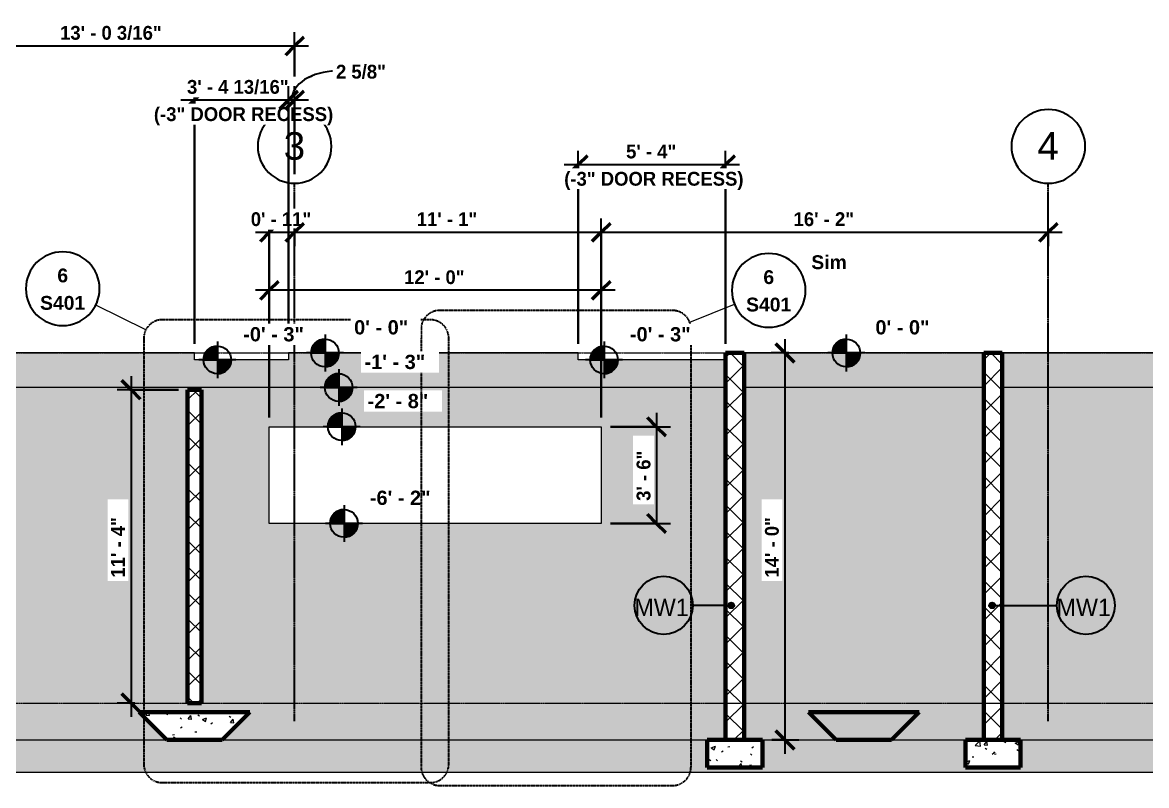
# Model space of a CAD drawing. Header units: inches. Extents: x -3929 to 6224, y -260 to 143.
# Drawn here: x -2945.4 to -2457.7, y -187.8 to 143.5 of the extents above; entities that cross this region are included whole.
import ezdxf

# ---------------------------------------------------------------- set-up
doc = ezdxf.new("R2010")
doc.units = ezdxf.units.IN
doc.header["$MEASUREMENT"] = 0
doc.linetypes.add('Dash Dot 3_16_', pattern=[0.3125, 0.1875, -0.0625, 0, -0.0625])
doc.linetypes.add('Grid Line 1_2_', pattern=[0.875, 0.5, -0.125, 0.125, -0.125])
for name, color, linetype, lineweight in [('A-ANNO-DIMS', 211, 'Continuous', 9), ('A-ANNO-DIMS-64', 211, 'Continuous', 9), ('A-ANNO-SYMB', 150, 'Continuous', 9), ('A-FLOR-LEVL', 51, 'Continuous', 9), ('A-WALL', 113, 'Continuous', 18), ('A-WALL-IDEN', 211, 'Continuous', 30), ('A-WALL-PATT', 111, 'Continuous', 60), ('G-ANNO-DIMS', 111, 'Continuous', 9), ('S-BEAM', 12, 'Continuous', 9), ('S-FNDN', 32, 'Continuous', 18), ('S-GRID', 1, 'Continuous', 9), ('S-GRID-IDEN', 1, 'Continuous', 30)]:
    doc.layers.add(name, color=color, linetype=linetype, lineweight=lineweight)
doc.styles.add('Arial', font='arial.ttf', dxfattribs={"height": 12})
doc.styles.add('Arial_B', font='arialbd.ttf', dxfattribs={"height": 6.190476})
doc.styles.add('Arial_B_1', font='arialbd.ttf', dxfattribs={"height": 6})
doc.styles.add('Century Gothic', font='', dxfattribs={"height": 7.559055})
doc.styles.add('Century Gothic_1', font='', dxfattribs={"height": 6})
doc.styles.add('Century Gothic_B', font='', dxfattribs={"height": 6})
doc.styles.get('Century Gothic').set_extended_font_data('Century Gothic')
doc.styles.get('Century Gothic_1').set_extended_font_data('Century Gothic')
doc.styles.get('Century Gothic_B').set_extended_font_data('Century Gothic', bold=True)
doc.dimstyles.new('OD__1_16__Tol__', dxfattribs={"dimscale": 12, "dimtxt": 6.26501, "dimasz": 0.666667, "dimexe": 0.5, "dimexo": 0.333333, "dimgap": 0.083333, "dimtad": 1, "dimdec": 4, "dimrnd": 0.0625, "dimzin": 3, "dimdsep": 46, "dimlunit": 4, "dimtxsty": 'Century Gothic_B', "dimblk1": 'OBLIQUE', "dimblk2": 'OBLIQUE', "dimsah": 1, "dimcen": 0.09, "dimdle": 0.5, "dimazin": 0, "dimtfac": 1, "dimtdec": 4, "dimtix": 1, "dimtmove": 0, "dimatfit": 3, "dimfxl": 1, "dimtvp": 1, "dimtfill": 1, "dimfrac": 2, "dimtolj": 1, "dimtzin": 0, "dimlwd": 30, "dimlwe": 30, "dimarcsym": 2})
doc.dimstyles.new('OD__1_16__Tol___1', dxfattribs={"dimscale": 12, "dimtxt": 6.26501, "dimasz": 0.666667, "dimexe": 0.5, "dimexo": 0.333333, "dimgap": 0.083333, "dimtad": 1, "dimdec": 4, "dimrnd": 0.0625, "dimzin": 3, "dimdsep": 46, "dimlunit": 4, "dimtxsty": 'Century Gothic_B', "dimblk1": 'OBLIQUE', "dimblk2": 'OBLIQUE', "dimsah": 1, "dimcen": 0.09, "dimdle": 0.5, "dimazin": 0, "dimtfac": 1, "dimtdec": 4, "dimtix": 1, "dimtmove": 1, "dimatfit": 3, "dimfxl": 1, "dimtvp": 1, "dimtfill": 1, "dimfrac": 2, "dimtolj": 1, "dimtzin": 0, "dimlwd": 30, "dimlwe": 30, "dimarcsym": 2})
doc.dimstyles.new('OD__1_4__Tol__', dxfattribs={"dimscale": 12, "dimtxt": 6.26501, "dimasz": 0.666667, "dimexe": 0.5, "dimexo": 0.333333, "dimgap": 0.083333, "dimtad": 1, "dimrnd": 0.25, "dimzin": 1, "dimdsep": 46, "dimlunit": 4, "dimtxsty": 'Century Gothic_B', "dimblk1": 'OBLIQUE', "dimblk2": 'OBLIQUE', "dimsah": 1, "dimcen": 0.09, "dimdle": 0.5, "dimazin": 0, "dimtfac": 1, "dimtdec": 4, "dimtix": 1, "dimtmove": 0, "dimatfit": 3, "dimfxl": 1, "dimtvp": 1, "dimtfill": 1, "dimfrac": 2, "dimtolj": 1, "dimtzin": 0, "dimlwd": 30, "dimlwe": 30, "dimarcsym": 2})
pattern_1 = [(50, (-2740.247, 0), (18.36206, -1.60683), [1.92, -21.12]), (355, (-2740.247, 0), (-3.55226, 19.25587), [1.536, -16.896]), (100.451, (-2738.717, -0.134), (14.8102, 17.6493), [1.632, -17.949]), (46.184, (-2740.247, 5.12), (27.32125, -4.2376), [2.88, -31.68]), (96.636, (-2737.97, 4.767), (23.92754, 24.93717), [2.448, -26.924]), (351.184, (-2740.247, 5.12), (23.92765, 24.9374), [2.304, -25.344]), (21, (-2737.687, 3.84), (15.2808, -10.30746), [1.92, -21.12]), (326, (-2737.687, 3.84), (6.22856, 18.56374), [1.536, -16.896]), (71.451, (-2736.414, 2.981), (21.50985, 8.25628), [1.632, -17.949]), (37.5, (-2740.247, 0), (0.311095, 8.522537), [0.845, -15.846, 0.845, -16.307, -16.96]), (37.5, (-2740.247, 0), (0.311095, 8.522537), [-33.843, 0.845, -16.115]), (7.5, (-2740.247, 0), (6.73464, 10.09743), [0.845, -8.934, 0.845, -15.462, -6.464]), (7.5, (-2740.247, 0), (6.73464, 10.09743), [-26.086, 0.845, -5.619]), (327.5, (-2745.956, 0), (13.666107, -0.577186), [0.845, -5.555, 0.845, -19.123, -26.496]), (327.5, (-2745.956, 0), (13.666107, -0.577186), [-26.368, 0.845, -25.651]), (317.5, (-2748.516, 0), (14.92985, 2.56286), [0.845, -7.475, 0.845, -12.416, -18.816]), (317.5, (-2748.516, 0), (14.92985, 2.56286), [-21.581, 0.845, -17.971])]
pattern_2 = [(45, (-2740.247, 0), (-5.65685, 5.65685), []), (135, (-2740.247, 0), (-5.65685, -5.65685), [])]

# ---------------------------------------------------------------- blocks, each defined once
blk = doc.blocks.new('Thickened Slab - TS-1595109-ELEVATION - EAST FOUNDATION WALL')
at = {"layer": 'S-BEAM', "transparency": 33554534}
blk.add_hatch(color=254, dxfattribs=at).paths.add_polyline_path([(-2592.32, -168), (-2568.32, -168), (-2556.32, -156), (-2604.32, -156), (-2592.99, -167.33)], flags=0)
at = {"layer": 'S-BEAM', "lineweight": 60}
for p, q in [((-2556.32, -156), (-2604.32, -156)), ((-2604.32, -156), (-2592.32, -168)), ((-2568.32, -168), (-2556.32, -156)), ((-2592.32, -168), (-2568.32, -168))]:
    blk.add_line(p, q, dxfattribs=at)
at = {"layer": 'S-BEAM', "color": 133}
for p, q in [((-2592.32, -168), (-2604.32, -156)), ((-2604.32, -156), (-2556.32, -156)), ((-2556.32, -156), (-2568.32, -168))]:
    blk.add_line(p, q, dxfattribs=at)
blk = doc.blocks.new('Grid - Grid Head - Circle-1738874-ELEVATION - EAST FOUNDATION WALL')
at = {"layer": 'S-GRID-IDEN'}
for start, end in [(0, 180), (180, 360)]:
    blk.add_arc((-3481.32, 89.68), 16, start, end, dxfattribs=at)
blk = doc.blocks.new('DIMBLOCK4-ELEVATION - EAST FOUNDATION WALL')
at = {"layer": 'A-ANNO-DIMS-64', "lineweight": 30}
for p, q in [((-2838.32, -28), (-2838.32, 58.4)), ((-2827.32, 54.06), (-2827.32, 46.4)), ((-2827.32, 52.4), (-2827.32, 54.06)), ((-2844.32, 52.4), (-2827.32, 52.4)), ((-2838.32, 52.4), (-2838.32, -28))]:
    blk.add_line(p, q, dxfattribs=at)
at = {"layer": 'A-ANNO-DIMS-64', "lineweight": 50}
for p, q in [((-2838.32, 52.4), (-2834.32, 56.4)), ((-2827.32, 52.4), (-2823.32, 56.4)), ((-2838.32, 52.4), (-2842.32, 48.4)), ((-2827.32, 52.4), (-2831.32, 48.4))]:
    blk.add_line(p, q, dxfattribs=at)
at = {"layer": 'A-ANNO-DIMS-64', "color": 0, "lineweight": 30, "insert": (-2846.35, 61.09), "char_height": 6, "width": 32.4587, "attachment_point": 1, "line_spacing_factor": 0.984502, "style": 'Century Gothic_B', "bg_fill": 3, "box_fill_scale": 1.25, "bg_fill_color": 256, "bg_fill_true_color": 13158600, "bg_fill_transparency": 0}
blk.add_mtext('0\' - 11"', dxfattribs=at)
blk = doc.blocks.new('_Oblique')
at = {"color": 0, "linetype": 'ByBlock', "lineweight": -2}
blk.add_line((-0.5, -0.5), (0.5, 0.5), dxfattribs=at)
blk = doc.blocks.new('DIMBLOCK5-ELEVATION - EAST FOUNDATION WALL')
at = {"layer": 'A-ANNO-DIMS-64', "lineweight": 50}
for p, q in [((-2827.32, 52.4), (-2823.32, 56.4)), ((-2694.32, 52.4), (-2690.32, 56.4)), ((-2827.32, 52.4), (-2831.32, 48.4)), ((-2694.32, 52.4), (-2698.32, 48.4))]:
    blk.add_line(p, q, dxfattribs=at)
at = {"layer": 'A-ANNO-DIMS-64', "lineweight": 30}
for p, q in [((-2827.32, 54.06), (-2827.32, 46.4)), ((-2827.32, 52.4), (-2827.32, 54.06)), ((-2694.32, -28), (-2694.32, 58.4)), ((-2827.32, 52.4), (-2694.32, 52.4)), ((-2694.32, 52.4), (-2694.32, -28))]:
    blk.add_line(p, q, dxfattribs=at)
at = {"layer": 'A-ANNO-DIMS-64', "color": 0, "lineweight": 30, "insert": (-2774.35, 61.09), "char_height": 6, "width": 32.4587, "attachment_point": 1, "line_spacing_factor": 0.984502, "style": 'Century Gothic_B', "bg_fill": 3, "box_fill_scale": 1.25, "bg_fill_color": 256, "bg_fill_true_color": 13158600, "bg_fill_transparency": 0}
blk.add_mtext('11\' - 1"', dxfattribs=at)
blk = doc.blocks.new('DIMBLOCK6-ELEVATION - EAST FOUNDATION WALL')
at = {"layer": 'A-ANNO-DIMS-64', "lineweight": 30}
for p, q in [((-2694.32, -28), (-2694.32, 58.4)), ((-2500.32, 54.06), (-2500.32, 46.4)), ((-2500.32, 52.4), (-2500.32, 54.06)), ((-2694.32, 52.4), (-2494.32, 52.4)), ((-2694.32, 52.4), (-2694.32, -28))]:
    blk.add_line(p, q, dxfattribs=at)
at = {"layer": 'A-ANNO-DIMS-64', "lineweight": 50}
for p, q in [((-2694.32, 52.4), (-2690.32, 56.4)), ((-2500.32, 52.4), (-2496.32, 56.4)), ((-2694.32, 52.4), (-2698.32, 48.4)), ((-2500.32, 52.4), (-2504.32, 48.4))]:
    blk.add_line(p, q, dxfattribs=at)
at = {"layer": 'A-ANNO-DIMS-64', "color": 0, "lineweight": 30, "insert": (-2610.85, 61.09), "char_height": 6, "width": 32.4587, "attachment_point": 1, "line_spacing_factor": 0.984502, "style": 'Century Gothic_B', "bg_fill": 3, "box_fill_scale": 1.25, "bg_fill_color": 256, "bg_fill_true_color": 13158600, "bg_fill_transparency": 0}
blk.add_mtext('16\' - 2"', dxfattribs=at)
blk = doc.blocks.new('DIMBLOCK7-ELEVATION - EAST FOUNDATION WALL')
at = {"layer": 'A-ANNO-DIMS-64', "lineweight": 30}
for p, q in [((-2838.32, -28), (-2838.32, 33.2)), ((-2694.32, -28), (-2694.32, 33.2)), ((-2688.32, 27.2), (-2844.32, 27.2)), ((-2838.32, 27.2), (-2838.32, -28)), ((-2694.32, 27.2), (-2694.32, -28))]:
    blk.add_line(p, q, dxfattribs=at)
at = {"layer": 'A-ANNO-DIMS-64', "lineweight": 50}
for p, q in [((-2838.32, 27.2), (-2834.32, 31.2)), ((-2694.32, 27.2), (-2690.32, 31.2)), ((-2838.32, 27.2), (-2842.32, 23.2)), ((-2694.32, 27.2), (-2698.32, 23.2))]:
    blk.add_line(p, q, dxfattribs=at)
at = {"layer": 'A-ANNO-DIMS-64', "color": 0, "lineweight": 30, "insert": (-2779.85, 35.89), "char_height": 6, "width": 32.4587, "attachment_point": 1, "line_spacing_factor": 0.984502, "style": 'Century Gothic_B', "bg_fill": 3, "box_fill_scale": 1.25, "bg_fill_color": 256, "bg_fill_true_color": 13158600, "bg_fill_transparency": 0}
blk.add_mtext('12\' - 0"', dxfattribs=at)
blk = doc.blocks.new('DIMBLOCK8-ELEVATION - EAST FOUNDATION WALL')
at = {"layer": 'A-ANNO-DIMS-64', "lineweight": 50}
for p, q in [((-2670.27, -32), (-2674.27, -28)), ((-2670.27, -32), (-2666.27, -36)), ((-2670.27, -74), (-2674.27, -70)), ((-2670.27, -74), (-2666.27, -78))]:
    blk.add_line(p, q, dxfattribs=at)
at = {"layer": 'A-ANNO-DIMS-64', "lineweight": 30}
for p, q in [((-2670.27, -26), (-2670.27, -74)), ((-2690.32, -32), (-2664.27, -32)), ((-2670.27, -32), (-2690.32, -32)), ((-2690.32, -74), (-2664.27, -74)), ((-2670.27, -74), (-2690.32, -74))]:
    blk.add_line(p, q, dxfattribs=at)
at = {"layer": 'A-ANNO-DIMS-64', "color": 0, "lineweight": 30, "insert": (-2678.96, -64.19), "char_height": 6, "width": 26.85, "attachment_point": 1, "rotation": 90, "line_spacing_factor": 0.984502, "style": 'Century Gothic_B', "bg_fill": 3, "box_fill_scale": 1.25, "bg_fill_color": 256, "bg_fill_true_color": 13158600, "bg_fill_transparency": 0}
blk.add_mtext('3\' - 6"', dxfattribs=at)
blk = doc.blocks.new('Spot Elevations - Spot Elevation - Target Filled-1738873-ELEVATION - EAST FOUNDATION WALL')
at = {"layer": 'G-ANNO-DIMS'}
h = blk.add_hatch(color=256, dxfattribs=at)
edge = h.paths.add_edge_path(flags=0)
edge.add_line((-2118.61, -9), (-2124.61, -9))
edge.add_arc((-2118.61, -9), 6, 90, 180, ccw=False)
edge.add_line((-2118.61, -3), (-2118.61, -9))
h = blk.add_hatch(color=256, dxfattribs=at)
edge = h.paths.add_edge_path(flags=0)
edge.add_line((-2118.61, -9), (-2112.61, -9))
edge.add_arc((-2118.61, -9), 6, 270, 360, ccw=False)
edge.add_line((-2118.61, -15), (-2118.61, -9))
at = {"layer": 'G-ANNO-DIMS', "lineweight": 30}
for p, q in [((-2118.61, -1.04), (-2118.61, -17)), ((-2118.61, -9), (-2118.61, -3)), ((-2110.61, -9), (-2126.61, -9)), ((-2124.61, -9), (-2118.61, -9)), ((-2118.61, -9), (-2118.61, -15)), ((-2112.61, -9), (-2118.61, -9))]:
    blk.add_line(p, q, dxfattribs=at)
blk.add_circle((-2118.61, -9), 6, dxfattribs=at)
for start, end in [(90, 180), (270, 360)]:
    blk.add_arc((-2118.61, -9), 6, start, end, dxfattribs=at)
blk = doc.blocks.new('DIMBLOCK9-ELEVATION - EAST FOUNDATION WALL')
at = {"layer": 'A-ANNO-DIMS-64', "lineweight": 30}
for p, q in [((-2614.57, 6), (-2614.57, -174)), ((-2612.91, 0), (-2620.57, 0)), ((-2614.57, 0), (-2612.91, 0)), ((-2620.32, -168), (-2608.57, -168)), ((-2614.57, -168), (-2620.32, -168))]:
    blk.add_line(p, q, dxfattribs=at)
at = {"layer": 'A-ANNO-DIMS-64', "lineweight": 50}
for p, q in [((-2614.57, 0), (-2618.57, 4)), ((-2614.57, 0), (-2610.57, -4)), ((-2614.57, -168), (-2618.57, -164)), ((-2614.57, -168), (-2610.57, -172))]:
    blk.add_line(p, q, dxfattribs=at)
at = {"layer": 'A-ANNO-DIMS-64', "color": 0, "lineweight": 30, "insert": (-2623.26, -97.52), "char_height": 6, "width": 32.4587, "attachment_point": 1, "rotation": 90, "line_spacing_factor": 0.984502, "style": 'Century Gothic_B', "bg_fill": 3, "box_fill_scale": 1.25, "bg_fill_color": 256, "bg_fill_true_color": 13158600, "bg_fill_transparency": 0}
blk.add_mtext('14\' - 0"', dxfattribs=at)
blk = doc.blocks.new('DIMBLOCK10-ELEVATION - EAST FOUNDATION WALL')
at = {"layer": 'A-ANNO-DIMS-64', "lineweight": 50}
for p, q in [((-2898.29, -16), (-2902.29, -12)), ((-2898.29, -16), (-2894.29, -20)), ((-2898.29, -152), (-2902.29, -148)), ((-2898.29, -152), (-2894.29, -156))]:
    blk.add_line(p, q, dxfattribs=at)
at = {"layer": 'A-ANNO-DIMS-64', "lineweight": 30}
for p, q in [((-2898.29, -10), (-2898.29, -158)), ((-2877.76, -16), (-2904.29, -16)), ((-2898.29, -16), (-2877.76, -16)), ((-2896.63, -152), (-2904.29, -152)), ((-2898.29, -152), (-2896.63, -152))]:
    blk.add_line(p, q, dxfattribs=at)
at = {"layer": 'A-ANNO-DIMS-64', "color": 0, "lineweight": 30, "insert": (-2906.98, -97.52), "char_height": 6, "width": 32.4587, "attachment_point": 1, "rotation": 90, "line_spacing_factor": 0.984502, "style": 'Century Gothic_B', "bg_fill": 3, "box_fill_scale": 1.25, "bg_fill_color": 256, "bg_fill_true_color": 13158600, "bg_fill_transparency": 0}
blk.add_mtext('11\' - 4"', dxfattribs=at)
blk = doc.blocks.new('Wall Type - Familia4-287244-ELEVATION - EAST FOUNDATION WALL')
at = {"layer": 'A-WALL-IDEN'}
blk.add_circle((-3780.13, -99.87), 12.6, dxfattribs=at)
blk = doc.blocks.new('Detail View - Callout Head-1738297-ELEVATION - EAST FOUNDATION WALL')
at = {"layer": 'A-ANNO-SYMB', "lineweight": 30}
for start, end in [(0, 180), (180, 360)]:
    blk.add_arc((-2927.95, 27.91), 16, start, end, dxfattribs=at)
at = {"layer": 'A-ANNO-SYMB', "insert": (-2270.68, 31.66), "char_height": 6, "width": 10.302, "attachment_point": 1, "style": 'Century Gothic_1'}
blk.add_mtext('---', dxfattribs=at)
blk = doc.blocks.new('DIMBLOCK13-ELEVATION - EAST FOUNDATION WALL')
at = {"layer": 'A-ANNO-DIMS-64', "lineweight": 30}
for p, q in [((-2704.32, 4), (-2704.32, 87.78)), ((-2640.32, 4), (-2640.32, 87.78)), ((-2710.32, 81.78), (-2634.32, 81.78)), ((-2704.32, 81.78), (-2704.32, 4)), ((-2640.32, 81.78), (-2640.32, 4))]:
    blk.add_line(p, q, dxfattribs=at)
at = {"layer": 'A-ANNO-DIMS-64', "lineweight": 50}
for p, q in [((-2704.32, 81.78), (-2700.32, 85.78)), ((-2640.32, 81.78), (-2636.32, 85.78)), ((-2704.32, 81.78), (-2708.32, 77.78)), ((-2640.32, 81.78), (-2644.32, 77.78))]:
    blk.add_line(p, q, dxfattribs=at)
at = {"layer": 'A-ANNO-DIMS-64', "color": 0, "lineweight": 30, "char_height": 6, "attachment_point": 1, "line_spacing_factor": 0.984502, "style": 'Century Gothic_B', "bg_fill": 3, "box_fill_scale": 1.25, "bg_fill_color": 256, "bg_fill_true_color": 13158600, "bg_fill_transparency": 0}
for s, insert, width in [('5\' - 4"', (-2683.51, 90.47), 26.85), ('(-3" DOOR RECESS)', (-2710.36, 78.63), 91.2901)]:
    blk.add_mtext(s, dxfattribs=dict(at, insert=insert, width=width))
blk = doc.blocks.new('DIMBLOCK16-ELEVATION - EAST FOUNDATION WALL')
at = {"layer": 'A-ANNO-DIMS-64', "lineweight": 30}
for p, q in [((-2983.52, 4), (-2983.52, 139.3)), ((-2827.32, 77.68), (-2827.32, 139.3)), ((-2983.52, 133.3), (-2821.32, 133.3)), ((-2983.52, 133.3), (-2983.52, 4)), ((-2827.32, 133.3), (-2827.32, 77.68))]:
    blk.add_line(p, q, dxfattribs=at)
at = {"layer": 'A-ANNO-DIMS-64', "lineweight": 50}
for p, q in [((-2983.52, 133.3), (-2979.52, 137.3)), ((-2827.32, 133.3), (-2823.32, 137.3)), ((-2983.52, 133.3), (-2987.52, 129.3)), ((-2827.32, 133.3), (-2831.32, 129.3))]:
    blk.add_line(p, q, dxfattribs=at)
at = {"layer": 'A-ANNO-DIMS-64', "color": 0, "lineweight": 30, "insert": (-2929.09, 141.99), "char_height": 6, "width": 56.8028, "attachment_point": 1, "line_spacing_factor": 0.984502, "style": 'Century Gothic_B', "bg_fill": 3, "box_fill_scale": 1.25, "bg_fill_color": 256, "bg_fill_true_color": 13158600, "bg_fill_transparency": 0}
blk.add_mtext('13\' - 0 3/16"', dxfattribs=at)
blk = doc.blocks.new('DIMBLOCK20-ELEVATION - EAST FOUNDATION WALL')
at = {"layer": 'A-ANNO-DIMS-64', "lineweight": 30}
for p, q in [((-2870.76, 4), (-2870.76, 115.83)), ((-2829.92, 4), (-2829.92, 115.83)), ((-2876.76, 109.83), (-2829.92, 109.83)), ((-2870.76, 109.83), (-2870.76, 4)), ((-2829.92, 109.83), (-2829.92, 4))]:
    blk.add_line(p, q, dxfattribs=at)
at = {"layer": 'A-ANNO-DIMS-64', "lineweight": 50}
for p, q in [((-2870.76, 109.83), (-2866.76, 113.83)), ((-2829.92, 109.83), (-2825.92, 113.83)), ((-2870.76, 109.83), (-2874.76, 105.83)), ((-2829.92, 109.83), (-2833.92, 105.83))]:
    blk.add_line(p, q, dxfattribs=at)
at = {"layer": 'A-ANNO-DIMS-64', "color": 0, "lineweight": 30, "char_height": 6, "attachment_point": 1, "line_spacing_factor": 0.984502, "style": 'Century Gothic_B', "bg_fill": 3, "box_fill_scale": 1.25, "bg_fill_color": 256, "bg_fill_true_color": 13158600, "bg_fill_transparency": 0}
for s, insert, width in [('3\' - 4 13/16"', (-2874.01, 118.52), 56.8028), ('(-3" DOOR RECESS)', (-2888.38, 106.68), 91.2901)]:
    blk.add_mtext(s, dxfattribs=dict(at, insert=insert, width=width))
blk = doc.blocks.new('DIMBLOCK21-ELEVATION - EAST FOUNDATION WALL')
at = {"layer": 'A-ANNO-DIMS-64', "lineweight": 30}
for p, q in [((-2829.92, 4), (-2829.92, 115.83)), ((-2827.32, 77.68), (-2827.32, 115.83)), ((-2829.92, 109.83), (-2821.32, 109.83)), ((-2829.92, 109.83), (-2829.92, 4)), ((-2827.32, 109.83), (-2827.32, 77.68))]:
    blk.add_line(p, q, dxfattribs=at)
at = {"layer": 'A-ANNO-DIMS-64', "lineweight": 50}
for p, q in [((-2829.92, 109.83), (-2825.92, 113.83)), ((-2827.32, 109.83), (-2823.32, 113.83)), ((-2829.92, 109.83), (-2833.92, 105.83)), ((-2827.32, 109.83), (-2831.32, 105.83))]:
    blk.add_line(p, q, dxfattribs=at)
at = {"layer": 'A-ANNO-DIMS-64', "lineweight": 30}
blk.add_ellipse((-2809.38, 109.83), major_axis=(19.24, 0), ratio=0.650855, start_param=1.570796, end_param=3.141593, dxfattribs=at)
at = {"layer": 'A-ANNO-DIMS-64', "color": 0, "lineweight": 30, "insert": (-2809.38, 125.12), "char_height": 6, "width": 27.924, "attachment_point": 1, "line_spacing_factor": 0.984502, "style": 'Century Gothic_B', "bg_fill": 3, "box_fill_scale": 1.25, "bg_fill_color": 256, "bg_fill_true_color": 13158600, "bg_fill_transparency": 0}
blk.add_mtext('2 5/8"', dxfattribs=at)

msp = doc.modelspace()

# ---------------------------------------------------------------- hatches: boundary and pattern name
at = {"layer": 'A-WALL-IDEN'}
h = msp.add_hatch(color=256, dxfattribs=at)
edge = h.paths.add_edge_path(flags=0)
edge.add_arc((-2637.93894, -109.56497), 1.25, 0, 360)
h = msp.add_hatch(color=256, dxfattribs=at)
edge = h.paths.add_edge_path(flags=0)
edge.add_arc((-2524.73193, -109.56497), 1.25, 0, 360)
at = {"layer": 'A-WALL-PATT', "lineweight": 9}
h = msp.add_hatch(dxfattribs=at)
h.set_pattern_fill('FP_3', color=256, style=0, pattern_type=2)
h.set_pattern_definition(pattern_2)
h.paths.add_polyline_path([(-2640.32374, -168), (-2632.32374, -168), (-2632.32374, 0), (-2640.32374, 0), (-2640.32374, -167.90328)], flags=0)
h = msp.add_hatch(dxfattribs=at)
h.set_pattern_fill('FP_3', color=256, style=0, pattern_type=2)
h.set_pattern_definition(pattern_2)
h.paths.add_polyline_path([(-2520.32374, -168), (-2520.32374, 0), (-2528.32374, 0), (-2528.32374, -168)], flags=0)
h = msp.add_hatch(dxfattribs=at)
h.set_pattern_fill('FP_2', color=256, style=0, pattern_type=2)
h.set_pattern_definition(pattern_1)
h.paths.add_polyline_path([(-1968.32374, -168), (-1953.32374, -168), (-1953.32374, -21), (-2160.32374, -21), (-2160.32374, -35.5), (-2186.32374, -35.5), (-2186.32374, -15), (-2520.32374, -15), (-2520.32374, -168), (-2394.08961, -168)], flags=0)
h.paths.add_polyline_path([(-3806.32374, -168), (-3020.13624, -168), (-3032.13624, -156), (-2984.13624, -156), (-2996.13624, -168), (-2882.76124, -168), (-2894.76124, -156), (-2846.76124, -156), (-2858.76124, -168), (-2640.32374, -168), (-2640.32374, -15), (-3819.32374, -15), (-3819.32374, -168)], flags=0)
h.paths.add_polyline_path([(-2632.32374, -168), (-2592.32374, -168), (-2604.32374, -156), (-2556.32374, -156), (-2568.32374, -168), (-2528.32374, -168), (-2528.32374, -15), (-2632.32374, -15), (-2632.32374, -167.82927)], flags=0)
h.paths.add_polyline_path([(-2867.76124, -152), (-2873.76124, -152), (-2873.76124, -16), (-2867.76124, -16), (-2867.76124, -76.82072)], flags=0)
h.paths.add_polyline_path([(-3005.13624, -152), (-3011.13624, -152), (-3011.13624, -16), (-3005.13624, -16), (-3005.13624, -89.98407)], flags=0)
h.paths.add_polyline_path([(-2694.32374, -74), (-2838.32374, -74), (-2838.32374, -32), (-2694.32374, -32), (-2694.32374, -35.5)], flags=0)
h = msp.add_hatch(dxfattribs=at)
h.set_pattern_fill('FP_3', color=256, style=0, pattern_type=2)
h.set_pattern_definition(pattern_2)
h.paths.add_polyline_path([(-2867.76124, -152), (-2867.76124, -16), (-2873.76124, -16), (-2873.76124, -152)], flags=0)
at = {"layer": 'S-BEAM'}
h = msp.add_hatch(dxfattribs=at)
h.set_pattern_fill('FP_1', color=256, style=0, pattern_type=2)
h.set_pattern_definition(pattern_1)
h.paths.add_polyline_path([(-2882.76124, -168), (-2858.76124, -168), (-2846.76124, -156), (-2894.76124, -156), (-2884.12827, -166.63296)], flags=0)
at = {"layer": 'S-FNDN'}
h = msp.add_hatch(color=256, dxfattribs=at)
h.paths.add_polyline_path([(-1953.32374, -21), (-1953.32374, -9), (-2160.32374, -9), (-2160.32374, -21)], flags=0)
h.paths.add_polyline_path([(-3823.32374, -15), (-2640.32374, -15), (-2640.32374, -3), (-2704.32374, -3), (-2704.32374, 0), (-2829.92374, 0), (-2829.92374, -3), (-2870.76124, -3), (-2870.76124, 0), (-2983.52374, 0), (-2983.52374, -3), (-3021.92374, -3), (-3021.92374, 0), (-3636.32374, 0), (-3636.32374, -3), (-3674.72374, -3), (-3674.72374, 0), (-3823.32374, 0), (-3823.32374, -14.93068)], flags=0)
h.paths.add_polyline_path([(-2632.32374, -15), (-2528.32374, -15), (-2528.32374, 0), (-2632.32374, 0), (-2632.32374, -8.59502)], flags=0)
h.paths.add_polyline_path([(-2186.32374, -15), (-2186.32374, 0), (-2311.52374, 0), (-2311.52374, -3), (-2349.92374, -3), (-2349.92374, 0), (-2520.32374, 0), (-2520.32374, -15), (-2394.08961, -15)], flags=0)
at = {"layer": 'S-FNDN', "lineweight": 9}
h = msp.add_hatch(dxfattribs=at)
h.set_pattern_fill('FP_2', color=256, style=0, pattern_type=2)
h.set_pattern_definition(pattern_1)
h.paths.add_polyline_path([(-2394.08961, -182), (-1968.32374, -182), (-1968.32374, -168), (-2512.32374, -168), (-2512.32374, -180), (-2536.32374, -180), (-2536.32374, -168), (-2624.32374, -168), (-2624.32374, -180), (-2648.32374, -180), (-2648.32374, -168), (-3806.32374, -168), (-3806.32374, -182), (-2512.32374, -182)], flags=0)
h = msp.add_hatch(dxfattribs=at)
h.set_pattern_fill('FP_1', color=256, style=0, pattern_type=2)
h.set_pattern_definition(pattern_1)
h.paths.add_polyline_path([(-2640.32374, -180), (-2624.32374, -180), (-2624.32374, -168), (-2648.32374, -168), (-2648.32374, -180)], flags=0)
h = msp.add_hatch(dxfattribs=at)
h.set_pattern_fill('FP_1', color=256, style=0, pattern_type=2)
h.set_pattern_definition(pattern_1)
h.paths.add_polyline_path([(-2536.32374, -180), (-2512.32374, -180), (-2512.32374, -168), (-2536.32374, -168), (-2536.32374, -170.30588)], flags=0)

# ---------------------------------------------------------------- linework, layer by layer
at = {"layer": 'A-ANNO-SYMB'}
msp.add_line((-2891.93545, 9.98391), (-2913.62248, 20.78037), dxfattribs=at)
at = {"layer": 'A-ANNO-SYMB', "linetype": 'Dash Dot 3_16_', "lineweight": 30}
for p, q in [((-2884.77383, -186.5238), (-2768.45046, -186.5238)), ((-2764.45998, -187.78659), (-2663.34977, -187.78659))]:
    msp.add_line(p, q, dxfattribs=at)
for centre, start, end in [((-2884.77383, 6.41863), 90, 180), ((-2884.77383, -178.5238), 180, 270), ((-2764.45998, -179.78659), 180, 270), ((-2768.45046, -178.5238), 270, 0), ((-2663.34977, -179.78659), 270, 0)]:
    msp.add_arc(centre, 8, start, end, dxfattribs=at)
at = {"layer": 'A-FLOR-LEVL', "linetype": 'Grid Line 1_2_'}
for p, q in [((-3928.69497, 0), (-1839.56286, 0)), ((-3928.69497, -152), (-1839.56286, -152))]:
    msp.add_line(p, q, dxfattribs=at)
at = {"layer": 'A-WALL', "lineweight": 60}
for p, q in [((-2640.32374, 0), (-2640.32374, -168)), ((-2632.32374, 0), (-2640.32374, 0)), ((-2632.32374, -168), (-2632.32374, 0)), ((-2528.32374, 0), (-2528.32374, -168)), ((-2520.32374, 0), (-2528.32374, 0)), ((-2520.32374, -168), (-2520.32374, 0))]:
    msp.add_line(p, q, dxfattribs=at)
at = {"layer": 'A-WALL-IDEN'}
for p, q in [((-2647.29082, -109.56497), (-2654.10609, -109.56497)), ((-2637.93894, -109.56497), (-2647.29082, -109.56497)), ((-2524.73193, -109.56497), (-2512.91903, -109.56497)), ((-2512.91903, -109.56497), (-2496.75188, -109.56497))]:
    msp.add_line(p, q, dxfattribs=at)
for centre in [(-2637.93894, -109.56497), (-2524.73193, -109.56497)]:
    msp.add_circle(centre, 1.25, dxfattribs=at)
at = {"layer": 'S-BEAM', "lineweight": 60}
for p, q in [((-2894.76124, -156), (-2882.76124, -168)), ((-2846.76124, -156), (-2894.76124, -156)), ((-2858.76124, -168), (-2846.76124, -156)), ((-2882.76124, -168), (-2858.76124, -168))]:
    msp.add_line(p, q, dxfattribs=at)
at = {"layer": 'S-FNDN'}
for p, q in [((-2870.76124, 0), (-2983.52374, 0)), ((-2870.76124, -3), (-2870.76124, 0)), ((-2704.32374, 0), (-2829.92374, 0)), ((-2829.92374, 0), (-2829.92374, -3)), ((-2704.32374, -3), (-2704.32374, 0)), ((-2528.32374, 0), (-2632.32374, 0)), ((-2349.92374, 0), (-2520.32374, 0)), ((-2829.92374, -3), (-2870.76124, -3)), ((-2640.32374, -3), (-2704.32374, -3)), ((-2640.32374, -15), (-3819.32374, -15)), ((-2528.32374, -15), (-2632.32374, -15)), ((-2186.32374, -15), (-2520.32374, -15)), ((-2838.32374, -32), (-2694.32374, -32)), ((-2838.32374, -74), (-2838.32374, -32)), ((-2694.32374, -32), (-2694.32374, -74)), ((-2694.32374, -74), (-2838.32374, -74))]:
    msp.add_line(p, q, dxfattribs=at)
at = {"layer": 'S-FNDN', "lineweight": 60}
for p, q in [((-2867.76124, -16), (-2873.76124, -16)), ((-2873.76124, -16), (-2873.76124, -152)), ((-2867.76124, -152), (-2867.76124, -16)), ((-2873.76124, -152), (-2867.76124, -152)), ((-2624.32374, -168), (-2648.32374, -168)), ((-2648.32374, -168), (-2648.32374, -180)), ((-2624.32374, -180), (-2624.32374, -168)), ((-2512.32374, -168), (-2536.32374, -168)), ((-2536.32374, -168), (-2536.32374, -180)), ((-2512.32374, -180), (-2512.32374, -168)), ((-2648.32374, -180), (-2624.32374, -180)), ((-2536.32374, -180), (-2512.32374, -180))]:
    msp.add_line(p, q, dxfattribs=at)
at = {"layer": 'S-FNDN', "color": 253}
for p, q in [((-2996.13624, -168), (-2882.76124, -168)), ((-2858.76124, -168), (-2648.32374, -168)), ((-2624.32374, -168), (-2536.32374, -168)), ((-2512.32374, -168), (-1968.32374, -168)), ((-3806.32374, -182), (-1968.32374, -182))]:
    msp.add_line(p, q, dxfattribs=at)
at = {"layer": 'S-GRID', "linetype": 'Grid Line 1_2_', "lineweight": 30}
for p, q in [((-2827.32374, -159.83557), (-2827.32374, 73.68081)), ((-2500.32374, -159.83557), (-2500.32374, 73.68081))]:
    msp.add_line(p, q, dxfattribs=at)

# ---------------------------------------------------------------- block references
at = {"layer": 'A-WALL-IDEN'}
for p in [(1112.91914, -9.69069), (1296.10012, -9.69069)]:
    msp.add_blockref('Wall Type - Familia4-287244-ELEVATION - EAST FOUNDATION WALL', p, dxfattribs=at)
at = {"layer": 'G-ANNO-DIMS', "lineweight": 30}
msp.add_blockref('Spot Elevations - Spot Elevation - Target Filled-1738873-ELEVATION - EAST FOUNDATION WALL', (-687.28606, -65), dxfattribs=at)
at = {"layer": 'S-BEAM', "color": 133}
msp.add_blockref('Thickened Slab - TS-1595109-ELEVATION - EAST FOUNDATION WALL', (0, 0), dxfattribs=at)
at = {"layer": 'S-GRID-IDEN'}
for p in [(654, 0), (981, 0)]:
    msp.add_blockref('Grid - Grid Head - Circle-1738874-ELEVATION - EAST FOUNDATION WALL', p, dxfattribs=at)

# ---------------------------------------------------------------- texts
at = {"layer": 'A-ANNO-SYMB', "char_height": 6, "attachment_point": 1, "style": 'Arial_B_1'}
for s, insert, width in [('\\fArial|b1|i0|c0|p34|;6', (-2930.27234, 36.67131), 5.656), ('S401', (-2937.7684, 24.75428), 23.836)]:
    msp.add_mtext(s, dxfattribs=dict(at, insert=insert, width=width))
at = {"layer": 'A-WALL-IDEN', "lineweight": 9, "char_height": 7.559055, "width": 31.108, "attachment_point": 1, "style": 'Century Gothic'}
for insert in [(-2679.93286, -106.68535), (-2496.75188, -106.68535)]:
    msp.add_mtext('MW1', dxfattribs=dict(at, insert=insert))
at = {"layer": 'S-GRID-IDEN', "lineweight": 9, "char_height": 12, "width": 11.312, "attachment_point": 1, "style": 'Arial'}
for s, insert in [('3', (-2832.07642, 95.87277)), ('4', (-2505.07642, 95.87277))]:
    msp.add_mtext(s, dxfattribs=dict(at, insert=insert))

# ---------------------------------------------------------------- next in the draw order: texts
at = {"layer": 'G-ANNO-DIMS', "insert": (-2794.68818, -59.76901), "char_height": 6.190476, "width": 30.7053085, "attachment_point": 1, "line_spacing_factor": 0.941778, "style": 'Arial_B', "bg_fill": 3, "box_fill_scale": 1.25, "bg_fill_color": 256, "bg_fill_true_color": 13158600, "bg_fill_transparency": 0}
msp.add_mtext('-6\' - 2"', dxfattribs=at)

# ---------------------------------------------------------------- next in the draw order: dimensions: what is measured, and where the dimension line sits
at = {"layer": 'A-ANNO-DIMS', "lineweight": 30}
dim = msp.add_linear_dim(base=(-2827.32374, 52.39853), p1=(-2838.32374, -32), p2=(-2827.32374, 58.05538), dimstyle='OD__1_4__Tol__', override={"dimpost": '<>', "dimfxl": 90.724704}, dxfattribs=at)
dim.commit()
dim.dimension.update_dxf_attribs({"geometry": 'DIMBLOCK4-ELEVATION - EAST FOUNDATION WALL', "text_midpoint": (-2832.82374, 56.54945)})
dim = msp.add_linear_dim(base=(-2898.29155, -152), p1=(-2873.76124, -16), p2=(-2892.6347, -152), angle=90, dimstyle='OD__1_4__Tol__', override={"dimpost": '<>', "dimfxl": 137.303341}, dxfattribs=at)
dim.commit()
dim.dimension.update_dxf_attribs({"geometry": 'DIMBLOCK10-ELEVATION - EAST FOUNDATION WALL', "text_midpoint": (-2902.36701, -84)})

# ---------------------------------------------------------------- next in the draw order: linework, layer by layer
at = {"layer": 'A-ANNO-SYMB', "linetype": 'Dash Dot 3_16_', "lineweight": 30}
msp.add_line((-2892.77383, 6.41863), (-2892.77383, -178.5238), dxfattribs=at)

# ---------------------------------------------------------------- next in the draw order: dimensions: what is measured, and where the dimension line sits
at = {"layer": 'A-ANNO-DIMS', "lineweight": 30}
dim = msp.add_linear_dim(base=(-2694.32374, 52.39853), p1=(-2827.32374, 58.05538), p2=(-2694.32374, -32), dimstyle='OD__1_4__Tol__', override={"dimpost": '<>', "dimfxl": 160.620584}, dxfattribs=at)
dim.commit()
dim.dimension.update_dxf_attribs({"geometry": 'DIMBLOCK5-ELEVATION - EAST FOUNDATION WALL', "text_midpoint": (-2760.82374, 56.39853)})

# ---------------------------------------------------------------- next in the draw order: dimensions: what is measured, and where the dimension line sits
dim = msp.add_linear_dim(base=(-2500.32374, 52.39853), p1=(-2694.32374, -32), p2=(-2500.32374, 58.05538), dimstyle='OD__1_4__Tol__', override={"dimpost": '<>', "dimfxl": 213.88308}, dxfattribs=at)
dim.commit()
dim.dimension.update_dxf_attribs({"geometry": 'DIMBLOCK6-ELEVATION - EAST FOUNDATION WALL', "text_midpoint": (-2597.32374, 56.54945)})

# ---------------------------------------------------------------- next in the draw order: linework, layer by layer
at = {"layer": 'A-ANNO-SYMB'}
msp.add_line((-2655.9245, 13.42452), (-2636.46953, 21.22581), dxfattribs=at)
at = {"layer": 'A-ANNO-SYMB', "linetype": 'Dash Dot 3_16_', "lineweight": 30}
msp.add_line((-2655.34977, -179.78659), (-2655.34977, 10.44704), dxfattribs=at)
msp.add_arc((-2663.34977, 10.44704), 8, 0, 90, dxfattribs=at)

# ---------------------------------------------------------------- next in the draw order: block references
at = {"layer": 'A-ANNO-SYMB'}
msp.add_blockref('Detail View - Callout Head-1738297-ELEVATION - EAST FOUNDATION WALL', (306.32673, -0.73016), dxfattribs=at)
at = {"layer": 'G-ANNO-DIMS', "lineweight": 30}
msp.add_blockref('Spot Elevations - Spot Elevation - Target Filled-1738873-ELEVATION - EAST FOUNDATION WALL', (-469.34767, 9), dxfattribs=at)

# ---------------------------------------------------------------- next in the draw order: texts
at = {"layer": 'A-ANNO-SYMB', "char_height": 6, "attachment_point": 1, "style": 'Arial_B_1'}
for s, insert, width in [('Sim', (-2603.1443, 42.41059), 18.786), ('\\fArial|b1|i0|c0|p34|;6', (-2623.94561, 35.94115), 5.656), ('S401', (-2631.44167, 24.02412), 23.836)]:
    msp.add_mtext(s, dxfattribs=dict(at, insert=insert, width=width))

# ---------------------------------------------------------------- next in the draw order: dimensions: what is measured, and where the dimension line sits
at = {"layer": 'A-ANNO-DIMS', "lineweight": 30}
dim = msp.add_linear_dim(base=(-2838.32374, 27.20168), p1=(-2694.32374, -32), p2=(-2838.32374, -32), dimstyle='OD__1_4__Tol__', override={"dimpost": '<>', "dimfxl": 144}, dxfattribs=at)
dim.commit()
dim.dimension.update_dxf_attribs({"geometry": 'DIMBLOCK7-ELEVATION - EAST FOUNDATION WALL', "text_midpoint": (-2766.32374, 31.3526)})
dim = msp.add_linear_dim(base=(-2614.56844, -168), p1=(-2608.91159, 0), p2=(-2624.32374, -168), angle=90, dimstyle='OD__1_4__Tol__', override={"dimpost": '<>', "dimfxl": 168.705466}, dxfattribs=at)
dim.commit()
dim.dimension.update_dxf_attribs({"geometry": 'DIMBLOCK9-ELEVATION - EAST FOUNDATION WALL', "text_midpoint": (-2618.71936, -84)})

# ---------------------------------------------------------------- next in the draw order: linework, layer by layer
at = {"layer": 'A-ANNO-SYMB', "linetype": 'Dash Dot 3_16_', "lineweight": 30}
for p, q in [((-2663.34977, 18.44704), (-2764.45998, 18.44704)), ((-2768.45046, 14.41863), (-2884.77383, 14.41863)), ((-2760.45046, -178.5238), (-2760.45046, 6.41863))]:
    msp.add_line(p, q, dxfattribs=at)
for centre, start, end in [((-2764.45998, 10.44704), 90, 180), ((-2768.45046, 6.41863), 0, 90)]:
    msp.add_arc(centre, 8, start, end, dxfattribs=at)

# ---------------------------------------------------------------- next in the draw order: block references
at = {"layer": 'A-ANNO-SYMB'}
msp.add_blockref('Detail View - Callout Head-1738297-ELEVATION - EAST FOUNDATION WALL', (0, 0), dxfattribs=at)
at = {"layer": 'G-ANNO-DIMS', "lineweight": 30}
for p in [(-689.60232, -6), (-688.26992, -23)]:
    msp.add_blockref('Spot Elevations - Spot Elevation - Target Filled-1738873-ELEVATION - EAST FOUNDATION WALL', p, dxfattribs=at)

# ---------------------------------------------------------------- next in the draw order: dimensions: what is measured, and where the dimension line sits
at = {"layer": 'A-ANNO-DIMS', "lineweight": 30}
dim = msp.add_linear_dim(base=(-2670.27113, -74), p1=(-2694.32374, -32), p2=(-2694.32374, -74), angle=90, dimstyle='OD__1_4__Tol__', override={"dimpost": '<>', "dimfxl": 42}, dxfattribs=at)
dim.commit()
dim.dimension.update_dxf_attribs({"geometry": 'DIMBLOCK8-ELEVATION - EAST FOUNDATION WALL', "text_midpoint": (-2674.42205, -53)})

# ---------------------------------------------------------------- next in the draw order: texts
at = {"layer": 'G-ANNO-DIMS', "char_height": 6.190476, "attachment_point": 1, "line_spacing_factor": 0.941778, "style": 'Arial_B', "bg_fill": 3, "box_fill_scale": 1.25, "bg_fill_color": 256, "bg_fill_true_color": 13158600, "bg_fill_transparency": 0}
for s, insert, width in [('0\' - 0"', (-2575.34185, 14.23099), 27.3262554), ('-2\' - 8"', (-2795.67204, -17.76901), 30.7053085)]:
    msp.add_mtext(s, dxfattribs=dict(at, insert=insert, width=width))

# ---------------------------------------------------------------- next in the draw order: dimensions: what is measured, and where the dimension line sits
at = {"layer": 'A-ANNO-DIMS', "lineweight": 30}
dim = msp.add_linear_dim(base=(-2827.32374, 133.29889), p1=(-2983.52374, 0), p2=(-2827.32374, 73.68081), dimstyle='OD__1_16__Tol__', override={"dimpost": '<>', "dimfxl": 172.705824}, dxfattribs=at)
dim.commit()
dim.dimension.update_dxf_attribs({"geometry": 'DIMBLOCK16-ELEVATION - EAST FOUNDATION WALL', "text_midpoint": (-2905.42374, 137.91888)})
dim = msp.add_linear_dim(base=(-2640.32374, 81.78314), p1=(-2704.32374, 0), p2=(-2640.32374, 0), text='<>\\X(-3" DOOR RECESS)', dimstyle='OD__1_16__Tol__', override={"dimpost": '<>', "dimfxl": 64}, dxfattribs=at)
dim.commit()
dim.dimension.update_dxf_attribs({"geometry": 'DIMBLOCK13-ELEVATION - EAST FOUNDATION WALL', "text_midpoint": (-2672.32374, 81.78314)})

# ---------------------------------------------------------------- next in the draw order: linework, layer by layer
at = {"layer": 'A-ANNO-SYMB', "linetype": 'Dash Dot 3_16_', "lineweight": 30}
msp.add_line((-2772.45998, 10.44704), (-2772.45998, -179.78659), dxfattribs=at)

# ---------------------------------------------------------------- next in the draw order: block references
at = {"layer": 'G-ANNO-DIMS', "lineweight": 30}
msp.add_blockref('Spot Elevations - Spot Elevation - Target Filled-1738873-ELEVATION - EAST FOUNDATION WALL', (-574.44723, 6), dxfattribs=at)

# ---------------------------------------------------------------- next in the draw order: texts
at = {"layer": 'G-ANNO-DIMS', "char_height": 6.190476, "width": 30.7053085, "attachment_point": 1, "line_spacing_factor": 0.941778, "style": 'Arial_B', "bg_fill": 3, "box_fill_scale": 1.25, "bg_fill_color": 256, "bg_fill_true_color": 13158600, "bg_fill_transparency": 0}
for s, insert in [('-0\' - 3"', (-2681.84935, 11.23099)), ('-1\' - 3"', (-2797.00444, -0.76901))]:
    msp.add_mtext(s, dxfattribs=dict(at, insert=insert))

# ---------------------------------------------------------------- next in the draw order: dimensions: what is measured, and where the dimension line sits
at = {"layer": 'A-ANNO-DIMS', "lineweight": 30}
dim = msp.add_linear_dim(base=(-2829.92374, 109.83104), p1=(-2870.76124, 0), p2=(-2829.92374, 0), text='<>\\X(-3" DOOR RECESS)', dimstyle='OD__1_16__Tol__', override={"dimpost": '<>', "dimfxl": 40.8375}, dxfattribs=at)
dim.commit()
dim.dimension.update_dxf_attribs({"geometry": 'DIMBLOCK20-ELEVATION - EAST FOUNDATION WALL', "text_midpoint": (-2850.34249, 109.83104)})

# ---------------------------------------------------------------- next in the draw order: block references
at = {"layer": 'G-ANNO-DIMS', "lineweight": 30}
msp.add_blockref('Spot Elevations - Spot Elevation - Target Filled-1738873-ELEVATION - EAST FOUNDATION WALL', (-742.22756, 6), dxfattribs=at)

# ---------------------------------------------------------------- next in the draw order: dimensions: what is measured, and where the dimension line sits
at = {"layer": 'A-ANNO-DIMS', "lineweight": 30}
dim = msp.add_linear_dim(base=(-2827.32374, 109.83104), p1=(-2829.92374, 0), p2=(-2827.32374, 73.68081), dimstyle='OD__1_16__Tol___1', override={"dimpost": '<>', "dimfxl": 73.726669}, dxfattribs=at)
dim.commit()
dim.dimension.update_dxf_attribs({"geometry": 'DIMBLOCK21-ELEVATION - EAST FOUNDATION WALL', "text_midpoint": (-2795.42232, 121.12115), "dimtype": 160})

# ---------------------------------------------------------------- next in the draw order: texts
at = {"layer": 'G-ANNO-DIMS', "char_height": 6.190476, "attachment_point": 1, "line_spacing_factor": 0.941778, "style": 'Arial_B', "bg_fill": 3, "box_fill_scale": 1.25, "bg_fill_color": 256, "bg_fill_true_color": 13158600, "bg_fill_transparency": 0}
for s, insert, width in [('0\' - 0"', (-2801.51175, 14.23099), 27.3262554), ('-0\' - 3"', (-2849.62968, 11.23099), 30.7053085)]:
    msp.add_mtext(s, dxfattribs=dict(at, insert=insert, width=width))

# ---------------------------------------------------------------- next in the draw order: block references
at = {"layer": 'G-ANNO-DIMS', "lineweight": 30}
msp.add_blockref('Spot Elevations - Spot Elevation - Target Filled-1738873-ELEVATION - EAST FOUNDATION WALL', (-695.51757, 9), dxfattribs=at)

doc.saveas('drawing.dxf')
